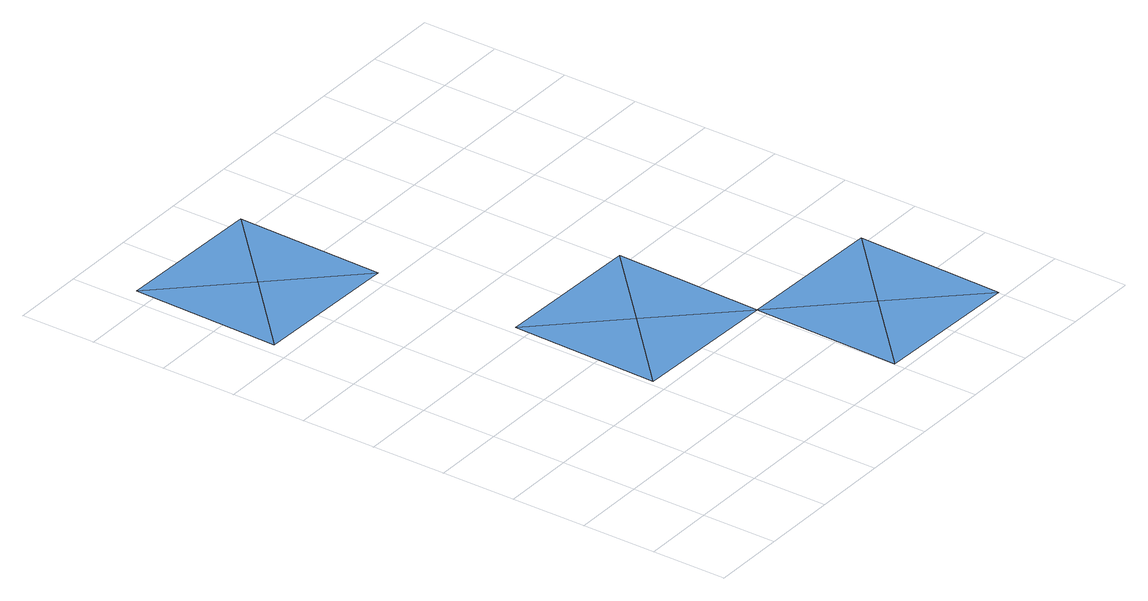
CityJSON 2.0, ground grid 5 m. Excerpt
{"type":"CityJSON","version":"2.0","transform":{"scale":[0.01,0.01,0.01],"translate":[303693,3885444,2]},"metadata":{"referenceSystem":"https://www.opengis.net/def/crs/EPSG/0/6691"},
"CityObjects":{
"waterbody1":{"type":"WaterBody","attributes":{"name":"静岡県第4次地震被害想定（元禄型関東地震）","種類":"3","津波浸水想定.浸水ランクフィールド":"Tsunami_rank.xml","津波浸水想定.浸水ランク":"1","class":"1140"},"geometry":[{"type":"MultiSurface","lod":"1","boundaries":[[[0,1,2]],[[3,1,0]],[[2,1,4]],[[4,1,3]]]}]},
"waterbody2":{"type":"WaterBody","attributes":{"name":"静岡県第4次地震被害想定（元禄型関東地震）","種類":"3","津波浸水想定.浸水ランクフィールド":"Tsunami_rank.xml","津波浸水想定.浸水ランク":"2","class":"1140"},"geometry":[{"type":"MultiSurface","lod":"1","boundaries":[[[5,6,7]],[[8,5,7]],[[6,9,7]],[[9,8,7]]]}]},
"waterbody3":{"type":"WaterBody","attributes":{"name":"静岡県第4次地震被害想定（元禄型関東地震）","種類":"3","津波浸水想定.浸水ランクフィールド":"Tsunami_rank.xml","津波浸水想定.浸水ランク":"1","class":"1140"},"geometry":[{"type":"MultiSurface","lod":"1","boundaries":[[[10,5,11]],[[10,12,5]],[[12,10,13]],[[11,13,10]]]}]}
},
"vertices":[
[86,3125,5],[599,3613,5],[111,4125,5],[1087,3100,5],[1112,4100,5],
[2036,1076,5],[2061,2075,5],[1549,1588,5],[1036,1101,5],[1061,2100,5],
[2523,564,4],[2011,76,4],[3035,1051,4],[3010,51,4]
]}
